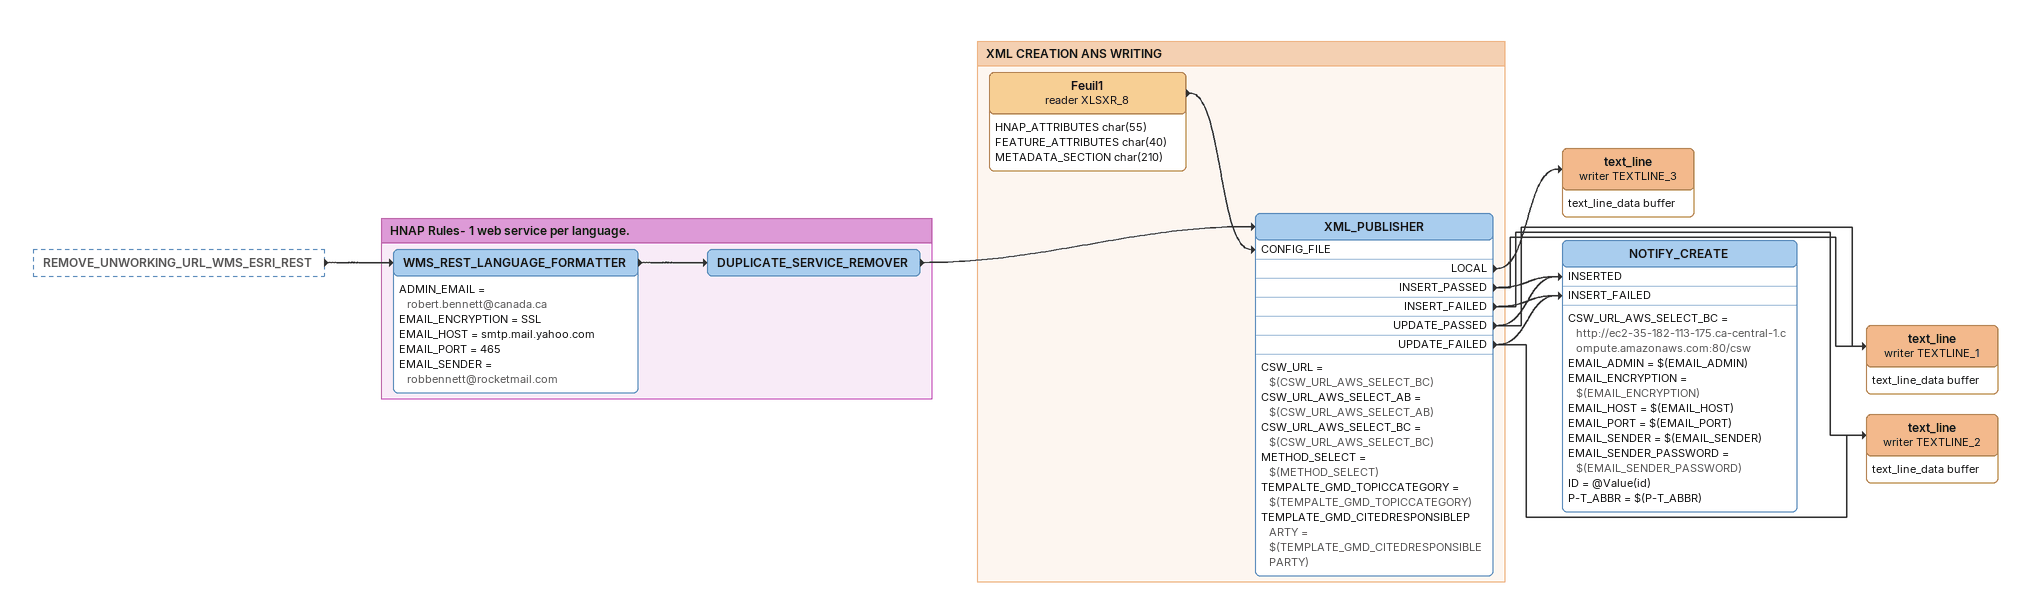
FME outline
REMOVE_UNWORKING_URL_WMS_ESRI_REST [outside]
    -> WMS_REST_LANGUAGE_FORMATTER
text_line (writer TEXTLINE_3)
    attributes: text_line_data buffer
NOTIFY_CREATE
    CSW_URL_AWS_SELECT_BC = http://ec2-35-182-113-175.ca-central-1.compute.amazonaws.com:80/csw
    EMAIL_ADMIN = $(EMAIL_ADMIN)
    EMAIL_ENCRYPTION = $(EMAIL_ENCRYPTION)
    EMAIL_HOST = $(EMAIL_HOST)
    EMAIL_PORT = $(EMAIL_PORT)
    EMAIL_SENDER = $(EMAIL_SENDER)
    EMAIL_SENDER_PASSWORD = $(EMAIL_SENDER_PASSWORD)
    ID = @Value(id)
    P-T_ABBR = $(P-T_ABBR)
text_line (writer TEXTLINE_1)
    attributes: text_line_data buffer
text_line (writer TEXTLINE_2)
    attributes: text_line_data buffer

Bookmark: HNAP Rules- 1 web service per language.
WMS_REST_LANGUAGE_FORMATTER
    ADMIN_EMAIL = robert.bennett@canada.ca
    EMAIL_ENCRYPTION = SSL
    EMAIL_HOST = smtp.mail.yahoo.com
    EMAIL_PORT = 465
    EMAIL_SENDER = robbennett@rocketmail.com
    -> DUPLICATE_SERVICE_REMOVER
DUPLICATE_SERVICE_REMOVER
    -> XML_PUBLISHER

Bookmark: XML CREATION ANS WRITING
Feuil1 (reader XLSXR_8)
    attributes: HNAP_ATTRIBUTES char(55), FEATURE_ATTRIBUTES char(40), METADATA_SECTION char(210)
    -> XML_PUBLISHER [CONFIG_FILE]
XML_PUBLISHER
    CSW_URL = $(CSW_URL_AWS_SELECT_BC)
    CSW_URL_AWS_SELECT_AB = $(CSW_URL_AWS_SELECT_AB)
    CSW_URL_AWS_SELECT_BC = $(CSW_URL_AWS_SELECT_BC)
    METHOD_SELECT = $(METHOD_SELECT)
    TEMPALTE_GMD_TOPICCATEGORY = $(TEMPALTE_GMD_TOPICCATEGORY)
    TEMPLATE_GMD_CITEDRESPONSIBLEPARTY = $(TEMPLATE_GMD_CITEDRESPONSIBLEPARTY)
    LOCAL -> text_line (writer TEXTLINE_3)
    INSERT_PASSED -> NOTIFY_CREATE [INSERTED]
    INSERT_PASSED -> text_line (writer TEXTLINE_1)
    INSERT_FAILED -> NOTIFY_CREATE [INSERT_FAILED]
    INSERT_FAILED -> text_line (writer TEXTLINE_2)
    UPDATE_PASSED -> NOTIFY_CREATE [INSERTED]
    UPDATE_PASSED -> text_line (writer TEXTLINE_1)
    UPDATE_FAILED -> NOTIFY_CREATE [INSERT_FAILED]
    UPDATE_FAILED -> text_line (writer TEXTLINE_2)
